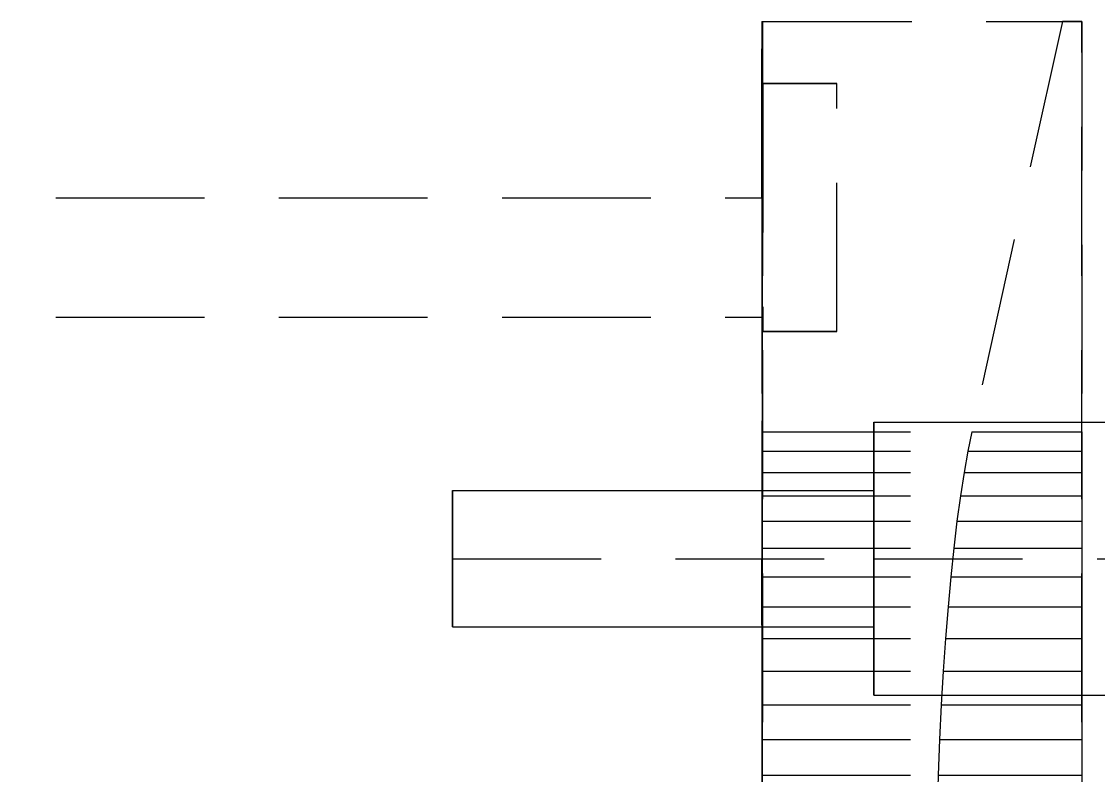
# Model space of a CAD drawing. Header units: millimetres. Extents: x 5 to 430, y 5 to 292.
# Drawn here: x 126.6 to 143.98, y 229.75 to 241.91 of the extents above; entities that cross this region are included whole.
import ezdxf

# ---------------------------------------------------------------- set-up
doc = ezdxf.new("R2010")
doc.units = ezdxf.units.MM
doc.linetypes.add('HIDDEN', pattern=[3.6, 2.4, -1.2])
doc.layers.add('HIDDEN', color=8, linetype='HIDDEN')
doc.layers.add('VISIBLE', color=7, linetype='CONTINUOUS')

msp = doc.modelspace()

# ---------------------------------------------------------------- linework, layer by layer
at = {"layer": 'HIDDEN'}
for p, q in [((138.546583, 241.906177), (138.546583, 235.291773)), ((138.546583, 241.906177), (138.566583, 241.906177)), ((138.546583, 239.065177), (138.546583, 241.906177)), ((138.566583, 241.906177), (143.397867, 241.906177)), ((138.566583, 241.906177), (143.710583, 241.906177)), ((138.566583, 205.406177), (138.566583, 241.906177)), ((138.566583, 240.906177), (138.566583, 241.906177)), ((143.397867, 241.906177), (141.937134, 235.291773)), ((143.710583, 241.906177), (143.397867, 241.906177)), ((143.397867, 241.906177), (143.710583, 241.906177)), ((143.710583, 241.906177), (143.710583, 235.291773)), ((143.710583, 205.406177), (143.710583, 241.906177)), ((138.566583, 240.906177), (138.566583, 236.906177)), ((139.756583, 240.906177), (138.566583, 240.906177)), ((138.566583, 240.906177), (139.756583, 240.906177)), ((139.756583, 236.906177), (139.756583, 240.906177)), ((139.756583, 236.906177), (139.756583, 240.906177)), ((109.156583, 239.065177), (138.546583, 239.065177)), ((109.156583, 239.065177), (138.546583, 239.065177)), ((138.546583, 239.065177), (138.556583, 239.065177)), ((138.546583, 239.065177), (138.546583, 228.336721)), ((138.546583, 239.065177), (138.546583, 228.336721)), ((138.546583, 239.065177), (138.546583, 228.336721)), ((138.546583, 239.065177), (138.546583, 228.336721)), ((138.546583, 239.065177), (138.546583, 228.336721)), ((138.546583, 239.065177), (138.546583, 228.336721)), ((138.546583, 239.065177), (138.546583, 228.336721)), ((138.546583, 239.065177), (138.546583, 228.336721)), ((138.556583, 215.421177), (138.556583, 239.065177)), ((138.556583, 237.138177), (138.556583, 239.065177)), ((109.156583, 237.138177), (138.556583, 237.138177)), ((138.556583, 217.348177), (138.556583, 237.138177)), ((138.566583, 205.406177), (138.566583, 236.906177)), ((139.756583, 236.906177), (138.566583, 236.906177)), ((138.566583, 236.906177), (139.756583, 236.906177)), ((138.546583, 235.291773), (141.937134, 235.291773)), ((138.546583, 235.291773), (138.546583, 234.978391)), ((140.356583, 235.443177), (140.356583, 233.243177)), ((141.937134, 235.291773), (141.872893, 234.978391)), ((141.937134, 235.291773), (143.710583, 235.291773)), ((143.710583, 235.291773), (143.710583, 234.978391)), ((138.546583, 234.978391), (138.546583, 234.632285)), ((138.546583, 234.978391), (141.872893, 234.978391)), ((141.872893, 234.978391), (141.811335, 234.632285)), ((141.872893, 234.978391), (143.710583, 234.978391)), ((143.710583, 234.978391), (143.710583, 234.632285)), ((138.546583, 234.632285), (138.546583, 234.25492)), ((138.546583, 234.632285), (141.811335, 234.632285)), ((141.811335, 234.632285), (141.752722, 234.25492)), ((141.811335, 234.632285), (143.710583, 234.632285)), ((143.710583, 234.632285), (143.710583, 234.25492)), ((133.556583, 234.343177), (133.556583, 233.243177)), ((133.556583, 234.343177), (133.556583, 233.243177)), ((133.556583, 234.343177), (133.556583, 233.243177)), ((133.556583, 234.343177), (133.556583, 233.243177)), ((133.556583, 234.343177), (133.556583, 233.243177)), ((133.556583, 234.343177), (133.556583, 233.243177)), ((133.556583, 234.343177), (133.556583, 233.243177)), ((133.556583, 234.343177), (133.556583, 233.243177)), ((133.556583, 234.343177), (133.556583, 233.243177)), ((133.556583, 234.343177), (133.556583, 233.243177)), ((133.556583, 234.343177), (133.556583, 233.243177)), ((133.556583, 234.343177), (133.556583, 233.243177)), ((133.556583, 234.343177), (133.556583, 233.243177)), ((133.556583, 234.343177), (133.556583, 233.243177)), ((133.556583, 234.343177), (133.556583, 233.243177)), ((133.556583, 234.343177), (133.556583, 233.243177)), ((133.556583, 234.343177), (133.556583, 233.243177)), ((133.556583, 234.343177), (133.556583, 233.243177)), ((133.556583, 234.343177), (133.556583, 233.243177)), ((133.556583, 234.343177), (133.556583, 233.243177)), ((133.556583, 234.343177), (133.556583, 233.243177)), ((133.556583, 234.343177), (133.556583, 233.243177)), ((133.556583, 234.343177), (133.556583, 233.243177)), ((133.556583, 234.343177), (133.556583, 233.243177)), ((133.556583, 234.343177), (133.556583, 233.243177)), ((133.556583, 234.343177), (133.556583, 233.243177)), ((133.556583, 234.343177), (133.556583, 233.243177)), ((133.556583, 234.343177), (133.556583, 233.243177)), ((133.556583, 234.343177), (133.556583, 233.243177)), ((133.556583, 234.343177), (133.556583, 233.243177)), ((133.556583, 234.343177), (133.556583, 233.243177)), ((133.556583, 234.343177), (133.556583, 233.243177)), ((133.556583, 234.343177), (133.556583, 233.243177)), ((133.556583, 234.343177), (133.556583, 233.243177)), ((133.556583, 234.343177), (133.556583, 233.243177)), ((133.556583, 234.343177), (133.556583, 233.243177)), ((133.556583, 234.343177), (133.556583, 233.243177)), ((133.556583, 234.343177), (133.556583, 233.243177)), ((133.556583, 234.343177), (133.556583, 233.243177)), ((133.556583, 234.343177), (133.556583, 233.243177)), ((133.556583, 234.343177), (133.556583, 233.243177)), ((133.556583, 234.343177), (133.556583, 233.243177)), ((133.556583, 234.343177), (133.556583, 233.243177)), ((133.556583, 234.343177), (133.556583, 233.243177)), ((133.556583, 234.343177), (133.556583, 233.243177)), ((133.556583, 234.343177), (133.556583, 233.243177)), ((133.556583, 234.343177), (133.556583, 233.243177)), ((133.556583, 234.343177), (133.556583, 233.243177)), ((138.546583, 234.25492), (138.546583, 233.847892)), ((138.546583, 234.25492), (141.752722, 234.25492)), ((140.356583, 232.143177), (140.356583, 234.343177)), ((140.356583, 234.343177), (140.356583, 233.243177)), ((140.356583, 232.143177), (140.356583, 234.343177)), ((140.356583, 234.343177), (140.356583, 233.243177)), ((140.356583, 232.143177), (140.356583, 234.343177)), ((140.356583, 234.343177), (140.356583, 233.243177)), ((140.356583, 232.143177), (140.356583, 234.343177)), ((140.356583, 234.343177), (140.356583, 233.243177)), ((140.356583, 232.143177), (140.356583, 234.343177)), ((140.356583, 234.343177), (140.356583, 233.243177)), ((140.356583, 232.143177), (140.356583, 234.343177)), ((140.356583, 234.343177), (140.356583, 233.243177)), ((140.356583, 232.143177), (140.356583, 234.343177)), ((140.356583, 234.343177), (140.356583, 233.243177)), ((140.356583, 232.143177), (140.356583, 234.343177)), ((140.356583, 234.343177), (140.356583, 233.243177)), ((140.356583, 232.143177), (140.356583, 234.343177)), ((140.356583, 234.343177), (140.356583, 233.243177)), ((140.356583, 232.143177), (140.356583, 234.343177)), ((140.356583, 234.343177), (140.356583, 233.243177)), ((140.356583, 232.143177), (140.356583, 234.343177)), ((140.356583, 234.343177), (140.356583, 233.243177)), ((140.356583, 232.143177), (140.356583, 234.343177)), ((140.356583, 234.343177), (140.356583, 233.243177)), ((140.356583, 232.143177), (140.356583, 234.343177)), ((140.356583, 234.343177), (140.356583, 233.243177)), ((140.356583, 232.143177), (140.356583, 234.343177)), ((140.356583, 234.343177), (140.356583, 233.243177)), ((140.356583, 232.143177), (140.356583, 234.343177)), ((140.356583, 234.343177), (140.356583, 233.243177)), ((140.356583, 232.143177), (140.356583, 234.343177)), ((140.356583, 234.343177), (140.356583, 233.243177)), ((140.356583, 232.143177), (140.356583, 234.343177)), ((140.356583, 234.343177), (140.356583, 233.243177)), ((140.356583, 232.143177), (140.356583, 234.343177)), ((140.356583, 234.343177), (140.356583, 233.243177)), ((140.356583, 232.143177), (140.356583, 234.343177)), ((140.356583, 234.343177), (140.356583, 233.243177)), ((140.356583, 232.143177), (140.356583, 234.343177)), ((140.356583, 234.343177), (140.356583, 233.243177)), ((140.356583, 232.143177), (140.356583, 234.343177)), ((140.356583, 234.343177), (140.356583, 233.243177)), ((140.356583, 232.143177), (140.356583, 234.343177)), ((140.356583, 234.343177), (140.356583, 233.243177)), ((140.356583, 232.143177), (140.356583, 234.343177)), ((140.356583, 234.343177), (140.356583, 233.243177)), ((140.356583, 232.143177), (140.356583, 234.343177)), ((140.356583, 234.343177), (140.356583, 233.243177)), ((140.356583, 232.143177), (140.356583, 234.343177)), ((140.356583, 234.343177), (140.356583, 233.243177)), ((140.356583, 232.143177), (140.356583, 234.343177)), ((140.356583, 234.343177), (140.356583, 233.243177)), ((140.356583, 232.143177), (140.356583, 234.343177)), ((140.356583, 234.343177), (140.356583, 233.243177)), ((140.356583, 232.143177), (140.356583, 234.343177)), ((140.356583, 234.343177), (140.356583, 233.243177)), ((140.356583, 232.143177), (140.356583, 234.343177)), ((140.356583, 234.343177), (140.356583, 233.243177)), ((140.356583, 232.143177), (140.356583, 234.343177)), ((140.356583, 234.343177), (140.356583, 233.243177)), ((140.356583, 232.143177), (140.356583, 234.343177)), ((140.356583, 234.343177), (140.356583, 233.243177)), ((140.356583, 232.143177), (140.356583, 234.343177)), ((140.356583, 234.343177), (140.356583, 233.243177)), ((140.356583, 232.143177), (140.356583, 234.343177)), ((140.356583, 234.343177), (140.356583, 233.243177)), ((140.356583, 232.143177), (140.356583, 234.343177)), ((140.356583, 234.343177), (140.356583, 233.243177)), ((140.356583, 232.143177), (140.356583, 234.343177)), ((140.356583, 234.343177), (140.356583, 233.243177)), ((140.356583, 232.143177), (140.356583, 234.343177)), ((140.356583, 234.343177), (140.356583, 233.243177)), ((140.356583, 232.143177), (140.356583, 234.343177)), ((140.356583, 234.343177), (140.356583, 233.243177)), ((140.356583, 232.143177), (140.356583, 234.343177)), ((140.356583, 234.343177), (140.356583, 233.243177)), ((140.356583, 232.143177), (140.356583, 234.343177)), ((140.356583, 234.343177), (140.356583, 233.243177)), ((140.356583, 232.143177), (140.356583, 234.343177)), ((140.356583, 234.343177), (140.356583, 233.243177)), ((140.356583, 232.143177), (140.356583, 234.343177)), ((140.356583, 234.343177), (140.356583, 233.243177)), ((140.356583, 232.143177), (140.356583, 234.343177)), ((140.356583, 234.343177), (140.356583, 233.243177)), ((140.356583, 232.143177), (140.356583, 234.343177)), ((140.356583, 234.343177), (140.356583, 233.243177)), ((140.356583, 232.143177), (140.356583, 234.343177)), ((140.356583, 234.343177), (140.356583, 233.243177)), ((140.356583, 232.143177), (140.356583, 234.343177)), ((140.356583, 234.343177), (140.356583, 233.243177)), ((140.356583, 232.143177), (140.356583, 234.343177)), ((140.356583, 234.343177), (140.356583, 233.243177)), ((140.356583, 232.143177), (140.356583, 234.343177)), ((140.356583, 234.343177), (140.356583, 233.243177)), ((140.356583, 232.143177), (140.356583, 234.343177)), ((140.356583, 234.343177), (140.356583, 233.243177)), ((141.752722, 234.25492), (141.697302, 233.847892)), ((141.752722, 234.25492), (143.710583, 234.25492)), ((143.710583, 234.25492), (143.710583, 233.847892)), ((138.546583, 233.847892), (138.546583, 233.412922)), ((138.546583, 233.847892), (141.697302, 233.847892)), ((141.697302, 233.847892), (141.645309, 233.412922)), ((141.697302, 233.847892), (143.710583, 233.847892)), ((143.710583, 233.847892), (143.710583, 233.412922)), ((138.546583, 233.412922), (138.546583, 232.951852)), ((138.546583, 233.412922), (141.645309, 233.412922)), ((141.645309, 233.412922), (141.596962, 232.951852)), ((141.645309, 233.412922), (143.710583, 233.412922)), ((143.710583, 233.412922), (143.710583, 232.951852)), ((133.556583, 233.243177), (133.556583, 232.143177)), ((133.556583, 233.243177), (140.356583, 233.243177)), ((133.556583, 233.243177), (133.556583, 232.143177)), ((133.556583, 233.243177), (140.356583, 233.243177)), ((133.556583, 233.243177), (133.556583, 232.143177)), ((133.556583, 233.243177), (140.356583, 233.243177)), ((133.556583, 233.243177), (133.556583, 232.143177)), ((133.556583, 233.243177), (140.356583, 233.243177)), ((133.556583, 233.243177), (133.556583, 232.143177)), ((133.556583, 233.243177), (140.356583, 233.243177)), ((133.556583, 233.243177), (133.556583, 232.143177)), ((133.556583, 233.243177), (140.356583, 233.243177)), ((133.556583, 233.243177), (133.556583, 232.143177)), ((133.556583, 233.243177), (140.356583, 233.243177)), ((133.556583, 233.243177), (133.556583, 232.143177)), ((133.556583, 233.243177), (140.356583, 233.243177)), ((133.556583, 233.243177), (133.556583, 232.143177)), ((133.556583, 233.243177), (140.356583, 233.243177)), ((133.556583, 233.243177), (133.556583, 232.143177)), ((133.556583, 233.243177), (140.356583, 233.243177)), ((133.556583, 233.243177), (133.556583, 232.143177)), ((133.556583, 233.243177), (140.356583, 233.243177)), ((133.556583, 233.243177), (133.556583, 232.143177)), ((133.556583, 233.243177), (140.356583, 233.243177)), ((133.556583, 233.243177), (133.556583, 232.143177)), ((133.556583, 233.243177), (140.356583, 233.243177)), ((133.556583, 233.243177), (133.556583, 232.143177)), ((133.556583, 233.243177), (140.356583, 233.243177)), ((133.556583, 233.243177), (133.556583, 232.143177)), ((133.556583, 233.243177), (140.356583, 233.243177)), ((133.556583, 233.243177), (133.556583, 232.143177)), ((133.556583, 233.243177), (140.356583, 233.243177)), ((133.556583, 233.243177), (133.556583, 232.143177)), ((133.556583, 233.243177), (140.356583, 233.243177)), ((133.556583, 233.243177), (133.556583, 232.143177)), ((133.556583, 233.243177), (140.356583, 233.243177)), ((133.556583, 233.243177), (133.556583, 232.143177)), ((133.556583, 233.243177), (140.356583, 233.243177)), ((133.556583, 233.243177), (133.556583, 232.143177)), ((133.556583, 233.243177), (140.356583, 233.243177)), ((133.556583, 233.243177), (133.556583, 232.143177)), ((133.556583, 233.243177), (140.356583, 233.243177)), ((133.556583, 233.243177), (133.556583, 232.143177)), ((133.556583, 233.243177), (140.356583, 233.243177)), ((133.556583, 233.243177), (133.556583, 232.143177)), ((133.556583, 233.243177), (140.356583, 233.243177)), ((133.556583, 233.243177), (133.556583, 232.143177)), ((133.556583, 233.243177), (140.356583, 233.243177)), ((133.556583, 233.243177), (133.556583, 232.143177)), ((133.556583, 233.243177), (140.356583, 233.243177)), ((133.556583, 233.243177), (133.556583, 232.143177)), ((133.556583, 233.243177), (140.356583, 233.243177)), ((133.556583, 233.243177), (133.556583, 232.143177)), ((133.556583, 233.243177), (140.356583, 233.243177)), ((133.556583, 233.243177), (133.556583, 232.143177)), ((133.556583, 233.243177), (140.356583, 233.243177)), ((133.556583, 233.243177), (133.556583, 232.143177)), ((133.556583, 233.243177), (140.356583, 233.243177)), ((133.556583, 233.243177), (133.556583, 232.143177)), ((133.556583, 233.243177), (140.356583, 233.243177)), ((133.556583, 233.243177), (133.556583, 232.143177)), ((133.556583, 233.243177), (140.356583, 233.243177)), ((133.556583, 233.243177), (133.556583, 232.143177)), ((133.556583, 233.243177), (140.356583, 233.243177)), ((133.556583, 233.243177), (133.556583, 232.143177)), ((133.556583, 233.243177), (140.356583, 233.243177)), ((133.556583, 233.243177), (133.556583, 232.143177)), ((133.556583, 233.243177), (140.356583, 233.243177)), ((133.556583, 233.243177), (133.556583, 232.143177)), ((133.556583, 233.243177), (140.356583, 233.243177)), ((133.556583, 233.243177), (133.556583, 232.143177)), ((133.556583, 233.243177), (140.356583, 233.243177)), ((133.556583, 233.243177), (133.556583, 232.143177)), ((133.556583, 233.243177), (140.356583, 233.243177)), ((133.556583, 233.243177), (133.556583, 232.143177)), ((133.556583, 233.243177), (140.356583, 233.243177)), ((133.556583, 233.243177), (133.556583, 232.143177)), ((133.556583, 233.243177), (140.356583, 233.243177)), ((133.556583, 233.243177), (133.556583, 232.143177)), ((133.556583, 233.243177), (140.356583, 233.243177)), ((133.556583, 233.243177), (133.556583, 232.143177)), ((133.556583, 233.243177), (140.356583, 233.243177)), ((133.556583, 233.243177), (133.556583, 232.143177)), ((133.556583, 233.243177), (140.356583, 233.243177)), ((133.556583, 233.243177), (133.556583, 232.143177)), ((133.556583, 233.243177), (140.356583, 233.243177)), ((133.556583, 233.243177), (133.556583, 232.143177)), ((133.556583, 233.243177), (140.356583, 233.243177)), ((133.556583, 233.243177), (133.556583, 232.143177)), ((133.556583, 233.243177), (140.356583, 233.243177)), ((133.556583, 233.243177), (133.556583, 232.143177)), ((133.556583, 233.243177), (140.356583, 233.243177)), ((133.556583, 233.243177), (133.556583, 232.143177)), ((133.556583, 233.243177), (140.356583, 233.243177)), ((133.556583, 233.243177), (133.556583, 232.143177)), ((133.556583, 233.243177), (140.356583, 233.243177)), ((138.546583, 233.243177), (138.546583, 232.170756)), ((138.546583, 232.170756), (138.546583, 233.243177)), ((138.546583, 233.243177), (138.546583, 232.170756)), ((138.546583, 232.170756), (138.546583, 233.243177)), ((138.546583, 233.243177), (138.546583, 232.170756)), ((138.546583, 232.170756), (138.546583, 233.243177)), ((138.546583, 233.243177), (138.546583, 232.170756)), ((138.546583, 232.170756), (138.546583, 233.243177)), ((138.546583, 233.243177), (138.546583, 232.170756)), ((138.546583, 232.170756), (138.546583, 233.243177)), ((138.546583, 233.243177), (138.546583, 232.170756)), ((138.546583, 232.170756), (138.546583, 233.243177)), ((138.546583, 233.243177), (138.546583, 232.170756)), ((138.546583, 232.170756), (138.546583, 233.243177)), ((138.546583, 233.243177), (138.546583, 232.170756)), ((138.546583, 232.170756), (138.546583, 233.243177)), ((138.546583, 233.243177), (138.546583, 232.170756)), ((138.546583, 232.170756), (138.546583, 233.243177)), ((138.546583, 233.243177), (138.546583, 232.170756)), ((138.546583, 232.170756), (138.546583, 233.243177)), ((138.546583, 233.243177), (138.546583, 232.170756)), ((138.546583, 232.170756), (138.546583, 233.243177)), ((138.546583, 233.243177), (138.546583, 232.170756)), ((138.546583, 232.170756), (138.546583, 233.243177)), ((138.546583, 233.243177), (138.546583, 232.170756)), ((138.546583, 232.170756), (138.546583, 233.243177)), ((138.546583, 233.243177), (138.546583, 232.170756)), ((138.546583, 232.170756), (138.546583, 233.243177)), ((138.546583, 233.243177), (138.546583, 232.170756)), ((138.546583, 232.170756), (138.546583, 233.243177)), ((138.546583, 233.243177), (138.546583, 232.170756)), ((138.546583, 232.170756), (138.546583, 233.243177)), ((138.546583, 233.243177), (138.546583, 232.170756)), ((138.546583, 232.170756), (138.546583, 233.243177)), ((138.546583, 233.243177), (138.546583, 232.170756)), ((138.546583, 232.170756), (138.546583, 233.243177)), ((138.546583, 233.243177), (138.546583, 232.170756)), ((138.546583, 232.170756), (138.546583, 233.243177)), ((138.546583, 233.243177), (138.546583, 232.170756)), ((138.546583, 232.170756), (138.546583, 233.243177)), ((138.546583, 233.243177), (138.546583, 232.170756)), ((138.546583, 232.170756), (138.546583, 233.243177)), ((138.546583, 233.243177), (138.546583, 232.170756)), ((138.546583, 232.170756), (138.546583, 233.243177)), ((138.546583, 233.243177), (138.546583, 232.170756)), ((138.546583, 232.170756), (138.546583, 233.243177)), ((138.546583, 233.243177), (138.546583, 232.170756)), ((138.546583, 232.170756), (138.546583, 233.243177)), ((138.546583, 233.243177), (138.546583, 232.170756)), ((138.546583, 232.170756), (138.546583, 233.243177)), ((138.546583, 233.243177), (138.546583, 232.170756)), ((138.546583, 232.170756), (138.546583, 233.243177)), ((138.546583, 233.243177), (138.546583, 232.170756)), ((138.546583, 232.170756), (138.546583, 233.243177)), ((138.546583, 233.243177), (138.546583, 232.170756)), ((138.546583, 232.170756), (138.546583, 233.243177)), ((138.546583, 233.243177), (138.546583, 232.170756)), ((138.546583, 232.170756), (138.546583, 233.243177)), ((138.546583, 233.243177), (138.546583, 232.170756)), ((138.546583, 232.170756), (138.546583, 233.243177)), ((138.546583, 233.243177), (138.546583, 232.170756)), ((138.546583, 232.170756), (138.546583, 233.243177)), ((138.546583, 233.243177), (138.546583, 232.170756)), ((138.546583, 232.170756), (138.546583, 233.243177)), ((138.546583, 233.243177), (138.546583, 232.170756)), ((138.546583, 232.170756), (138.546583, 233.243177)), ((138.546583, 233.243177), (138.546583, 232.170756)), ((138.546583, 232.170756), (138.546583, 233.243177)), ((138.546583, 233.243177), (138.546583, 232.170756)), ((138.546583, 232.170756), (138.546583, 233.243177)), ((138.546583, 233.243177), (138.546583, 232.170756)), ((138.546583, 232.170756), (138.546583, 233.243177)), ((138.546583, 233.243177), (138.546583, 232.170756)), ((138.546583, 232.170756), (138.546583, 233.243177)), ((138.546583, 233.243177), (138.546583, 232.170756)), ((138.546583, 232.170756), (138.546583, 233.243177)), ((138.546583, 233.243177), (138.546583, 232.170756)), ((138.546583, 232.170756), (138.546583, 233.243177)), ((138.546583, 233.243177), (138.546583, 232.170756)), ((138.546583, 232.170756), (138.546583, 233.243177)), ((138.546583, 233.243177), (138.546583, 232.170756)), ((138.546583, 232.170756), (138.546583, 233.243177)), ((138.546583, 233.243177), (138.546583, 232.170756)), ((138.546583, 232.170756), (138.546583, 233.243177)), ((138.546583, 233.243177), (138.546583, 232.170756)), ((138.546583, 232.170756), (138.546583, 233.243177)), ((138.546583, 233.243177), (138.546583, 232.170756)), ((138.546583, 232.170756), (138.546583, 233.243177)), ((138.546583, 233.243177), (138.546583, 232.170756)), ((138.546583, 232.170756), (138.546583, 233.243177)), ((138.546583, 233.243177), (138.546583, 232.170756)), ((138.546583, 232.170756), (138.546583, 233.243177)), ((138.546583, 233.243177), (138.546583, 232.170756)), ((138.546583, 232.170756), (138.546583, 233.243177)), ((138.546583, 233.243177), (138.546583, 232.170756)), ((138.546583, 232.170756), (138.546583, 233.243177)), ((140.356583, 233.243177), (140.356583, 231.043177)), ((140.356583, 233.243177), (140.356583, 232.143177)), ((140.356583, 233.243177), (140.356583, 232.143177)), ((140.356583, 233.243177), (140.356583, 232.143177)), ((140.356583, 233.243177), (140.356583, 232.143177)), ((140.356583, 233.243177), (140.356583, 232.143177)), ((140.356583, 233.243177), (140.356583, 232.143177)), ((140.356583, 233.243177), (140.356583, 232.143177)), ((140.356583, 233.243177), (140.356583, 232.143177)), ((140.356583, 233.243177), (140.356583, 232.143177)), ((140.356583, 233.243177), (140.356583, 232.143177)), ((140.356583, 233.243177), (140.356583, 232.143177)), ((140.356583, 233.243177), (140.356583, 232.143177)), ((140.356583, 233.243177), (140.356583, 232.143177)), ((140.356583, 233.243177), (140.356583, 232.143177)), ((140.356583, 233.243177), (140.356583, 232.143177)), ((140.356583, 233.243177), (140.356583, 232.143177)), ((140.356583, 233.243177), (140.356583, 232.143177)), ((140.356583, 233.243177), (140.356583, 232.143177)), ((140.356583, 233.243177), (140.356583, 232.143177)), ((140.356583, 233.243177), (140.356583, 232.143177)), ((140.356583, 233.243177), (140.356583, 232.143177)), ((140.356583, 233.243177), (140.356583, 232.143177)), ((140.356583, 233.243177), (140.356583, 232.143177)), ((140.356583, 233.243177), (140.356583, 232.143177)), ((140.356583, 233.243177), (140.356583, 232.143177)), ((140.356583, 233.243177), (140.356583, 232.143177)), ((140.356583, 233.243177), (140.356583, 232.143177)), ((140.356583, 233.243177), (140.356583, 232.143177)), ((140.356583, 233.243177), (140.356583, 232.143177)), ((140.356583, 233.243177), (140.356583, 232.143177)), ((140.356583, 233.243177), (140.356583, 232.143177)), ((140.356583, 233.243177), (140.356583, 232.143177)), ((140.356583, 233.243177), (140.356583, 232.143177)), ((140.356583, 233.243177), (140.356583, 232.143177)), ((140.356583, 233.243177), (140.356583, 232.143177)), ((140.356583, 233.243177), (140.356583, 232.143177)), ((140.356583, 233.243177), (140.356583, 232.143177)), ((140.356583, 233.243177), (140.356583, 232.143177)), ((140.356583, 233.243177), (140.356583, 232.143177)), ((140.356583, 233.243177), (140.356583, 232.143177)), ((140.356583, 233.243177), (140.356583, 232.143177)), ((140.356583, 233.243177), (140.356583, 232.143177)), ((140.356583, 233.243177), (140.356583, 232.143177)), ((140.356583, 233.243177), (140.356583, 232.143177)), ((140.356583, 233.243177), (140.356583, 232.143177)), ((140.356583, 233.243177), (140.356583, 232.143177)), ((140.356583, 233.243177), (140.356583, 232.143177)), ((140.356583, 233.243177), (140.356583, 232.143177)), ((140.356583, 233.243177), (150.356583, 233.243177)), ((138.546583, 232.951852), (138.546583, 232.466631)), ((138.546583, 232.951852), (141.596962, 232.951852)), ((141.596962, 232.951852), (141.552468, 232.466631)), ((141.596962, 232.951852), (143.710583, 232.951852)), ((143.710583, 232.951852), (143.710583, 232.466631)), ((138.546583, 232.466631), (138.546583, 231.959312)), ((138.546583, 232.466631), (141.552468, 232.466631)), ((141.552468, 232.466631), (141.512012, 231.959312)), ((141.552468, 232.466631), (143.710583, 232.466631)), ((143.710583, 232.466631), (143.710583, 231.959312)), ((138.546583, 231.959312), (138.546583, 231.432042)), ((138.546583, 231.959312), (141.512012, 231.959312)), ((141.512012, 231.959312), (141.475768, 231.432042)), ((141.512012, 231.959312), (143.710583, 231.959312)), ((143.710583, 231.959312), (143.710583, 231.432042)), ((138.546583, 231.432042), (138.546583, 230.887051)), ((138.546583, 231.432042), (141.475768, 231.432042)), ((141.475768, 231.432042), (141.443888, 230.887051)), ((141.475768, 231.432042), (143.710583, 231.432042)), ((143.710583, 231.432042), (143.710583, 230.887051)), ((138.546583, 230.887051), (138.546583, 230.326645)), ((138.546583, 230.887051), (141.443888, 230.887051)), ((141.443888, 230.887051), (141.416507, 230.326645)), ((141.443888, 230.887051), (143.710583, 230.887051)), ((143.710583, 230.887051), (143.710583, 230.326645)), ((138.546583, 230.326645), (138.546583, 229.753194)), ((138.546583, 230.326645), (141.416507, 230.326645)), ((141.416507, 230.326645), (141.393741, 229.753194)), ((141.416507, 230.326645), (143.710583, 230.326645)), ((143.710583, 230.326645), (143.710583, 229.753194)), ((138.546583, 229.753194), (138.546583, 229.169124)), ((138.546583, 229.753194), (141.393741, 229.753194)), ((141.393741, 229.753194), (141.375686, 229.169124)), ((141.393741, 229.753194), (143.710583, 229.753194)), ((143.710583, 229.753194), (143.710583, 229.169124))]:
    msp.add_line(p, q, dxfattribs=at)
at = {"layer": 'VISIBLE'}
for p, q in [((140.356583, 231.043177), (140.356583, 235.443177)), ((140.356583, 235.443177), (150.356583, 235.443177)), ((133.556583, 232.143177), (133.556583, 234.343177)), ((133.556583, 232.143177), (133.556583, 234.343177)), ((133.556583, 232.143177), (133.556583, 234.343177)), ((133.556583, 232.143177), (133.556583, 234.343177)), ((133.556583, 232.143177), (133.556583, 234.343177)), ((133.556583, 232.143177), (133.556583, 234.343177)), ((133.556583, 232.143177), (133.556583, 234.343177)), ((133.556583, 232.143177), (133.556583, 234.343177)), ((133.556583, 232.143177), (133.556583, 234.343177)), ((133.556583, 232.143177), (133.556583, 234.343177)), ((133.556583, 232.143177), (133.556583, 234.343177)), ((133.556583, 232.143177), (133.556583, 234.343177)), ((133.556583, 232.143177), (133.556583, 234.343177)), ((133.556583, 232.143177), (133.556583, 234.343177)), ((133.556583, 232.143177), (133.556583, 234.343177)), ((133.556583, 232.143177), (133.556583, 234.343177)), ((133.556583, 232.143177), (133.556583, 234.343177)), ((133.556583, 232.143177), (133.556583, 234.343177)), ((133.556583, 232.143177), (133.556583, 234.343177)), ((133.556583, 232.143177), (133.556583, 234.343177)), ((133.556583, 232.143177), (133.556583, 234.343177)), ((133.556583, 232.143177), (133.556583, 234.343177)), ((133.556583, 232.143177), (133.556583, 234.343177)), ((133.556583, 232.143177), (133.556583, 234.343177)), ((133.556583, 232.143177), (133.556583, 234.343177)), ((133.556583, 232.143177), (133.556583, 234.343177)), ((133.556583, 232.143177), (133.556583, 234.343177)), ((133.556583, 232.143177), (133.556583, 234.343177)), ((133.556583, 232.143177), (133.556583, 234.343177)), ((133.556583, 232.143177), (133.556583, 234.343177)), ((133.556583, 232.143177), (133.556583, 234.343177)), ((133.556583, 232.143177), (133.556583, 234.343177)), ((133.556583, 232.143177), (133.556583, 234.343177)), ((133.556583, 232.143177), (133.556583, 234.343177)), ((133.556583, 232.143177), (133.556583, 234.343177)), ((133.556583, 232.143177), (133.556583, 234.343177)), ((133.556583, 232.143177), (133.556583, 234.343177)), ((133.556583, 232.143177), (133.556583, 234.343177)), ((133.556583, 232.143177), (133.556583, 234.343177)), ((133.556583, 232.143177), (133.556583, 234.343177)), ((133.556583, 232.143177), (133.556583, 234.343177)), ((133.556583, 232.143177), (133.556583, 234.343177)), ((133.556583, 232.143177), (133.556583, 234.343177)), ((133.556583, 232.143177), (133.556583, 234.343177)), ((133.556583, 232.143177), (133.556583, 234.343177)), ((133.556583, 232.143177), (133.556583, 234.343177)), ((133.556583, 232.143177), (133.556583, 234.343177)), ((133.556583, 232.143177), (133.556583, 234.343177)), ((133.556583, 234.343177), (140.356583, 234.343177)), ((133.556583, 234.343177), (140.356583, 234.343177)), ((133.556583, 234.343177), (140.356583, 234.343177)), ((133.556583, 234.343177), (140.356583, 234.343177)), ((133.556583, 234.343177), (140.356583, 234.343177)), ((133.556583, 234.343177), (140.356583, 234.343177)), ((133.556583, 234.343177), (140.356583, 234.343177)), ((133.556583, 234.343177), (140.356583, 234.343177)), ((133.556583, 234.343177), (140.356583, 234.343177)), ((133.556583, 234.343177), (140.356583, 234.343177)), ((133.556583, 234.343177), (140.356583, 234.343177)), ((133.556583, 234.343177), (140.356583, 234.343177)), ((133.556583, 234.343177), (140.356583, 234.343177)), ((133.556583, 234.343177), (140.356583, 234.343177)), ((133.556583, 234.343177), (140.356583, 234.343177)), ((133.556583, 234.343177), (140.356583, 234.343177)), ((133.556583, 234.343177), (140.356583, 234.343177)), ((133.556583, 234.343177), (140.356583, 234.343177)), ((133.556583, 234.343177), (140.356583, 234.343177)), ((133.556583, 234.343177), (140.356583, 234.343177)), ((133.556583, 234.343177), (140.356583, 234.343177)), ((133.556583, 234.343177), (140.356583, 234.343177)), ((133.556583, 234.343177), (140.356583, 234.343177)), ((133.556583, 234.343177), (140.356583, 234.343177)), ((133.556583, 234.343177), (140.356583, 234.343177)), ((133.556583, 234.343177), (140.356583, 234.343177)), ((133.556583, 234.343177), (140.356583, 234.343177)), ((133.556583, 234.343177), (140.356583, 234.343177)), ((133.556583, 234.343177), (140.356583, 234.343177)), ((133.556583, 234.343177), (140.356583, 234.343177)), ((133.556583, 234.343177), (140.356583, 234.343177)), ((133.556583, 234.343177), (140.356583, 234.343177)), ((133.556583, 234.343177), (140.356583, 234.343177)), ((133.556583, 234.343177), (140.356583, 234.343177)), ((133.556583, 234.343177), (140.356583, 234.343177)), ((133.556583, 234.343177), (140.356583, 234.343177)), ((133.556583, 234.343177), (140.356583, 234.343177)), ((133.556583, 234.343177), (140.356583, 234.343177)), ((133.556583, 234.343177), (140.356583, 234.343177)), ((133.556583, 234.343177), (140.356583, 234.343177)), ((133.556583, 234.343177), (140.356583, 234.343177)), ((133.556583, 234.343177), (140.356583, 234.343177)), ((133.556583, 234.343177), (140.356583, 234.343177)), ((133.556583, 234.343177), (140.356583, 234.343177)), ((133.556583, 234.343177), (140.356583, 234.343177)), ((133.556583, 234.343177), (140.356583, 234.343177)), ((133.556583, 234.343177), (140.356583, 234.343177)), ((133.556583, 234.343177), (140.356583, 234.343177)), ((133.556583, 232.143177), (140.356583, 232.143177)), ((133.556583, 232.143177), (140.356583, 232.143177)), ((133.556583, 232.143177), (140.356583, 232.143177)), ((133.556583, 232.143177), (140.356583, 232.143177)), ((133.556583, 232.143177), (140.356583, 232.143177)), ((133.556583, 232.143177), (140.356583, 232.143177)), ((133.556583, 232.143177), (140.356583, 232.143177)), ((133.556583, 232.143177), (140.356583, 232.143177)), ((133.556583, 232.143177), (140.356583, 232.143177)), ((133.556583, 232.143177), (140.356583, 232.143177)), ((133.556583, 232.143177), (140.356583, 232.143177)), ((133.556583, 232.143177), (140.356583, 232.143177)), ((133.556583, 232.143177), (140.356583, 232.143177)), ((133.556583, 232.143177), (140.356583, 232.143177)), ((133.556583, 232.143177), (140.356583, 232.143177)), ((133.556583, 232.143177), (140.356583, 232.143177)), ((133.556583, 232.143177), (140.356583, 232.143177)), ((133.556583, 232.143177), (140.356583, 232.143177)), ((133.556583, 232.143177), (140.356583, 232.143177)), ((133.556583, 232.143177), (140.356583, 232.143177)), ((133.556583, 232.143177), (140.356583, 232.143177)), ((133.556583, 232.143177), (140.356583, 232.143177)), ((133.556583, 232.143177), (140.356583, 232.143177)), ((133.556583, 232.143177), (140.356583, 232.143177)), ((133.556583, 232.143177), (140.356583, 232.143177)), ((133.556583, 232.143177), (140.356583, 232.143177)), ((133.556583, 232.143177), (140.356583, 232.143177)), ((133.556583, 232.143177), (140.356583, 232.143177)), ((133.556583, 232.143177), (140.356583, 232.143177)), ((133.556583, 232.143177), (140.356583, 232.143177)), ((133.556583, 232.143177), (140.356583, 232.143177)), ((133.556583, 232.143177), (140.356583, 232.143177)), ((133.556583, 232.143177), (140.356583, 232.143177)), ((133.556583, 232.143177), (140.356583, 232.143177)), ((133.556583, 232.143177), (140.356583, 232.143177)), ((133.556583, 232.143177), (140.356583, 232.143177)), ((133.556583, 232.143177), (140.356583, 232.143177)), ((133.556583, 232.143177), (140.356583, 232.143177)), ((133.556583, 232.143177), (140.356583, 232.143177)), ((133.556583, 232.143177), (140.356583, 232.143177)), ((133.556583, 232.143177), (140.356583, 232.143177)), ((133.556583, 232.143177), (140.356583, 232.143177)), ((133.556583, 232.143177), (140.356583, 232.143177)), ((133.556583, 232.143177), (140.356583, 232.143177)), ((133.556583, 232.143177), (140.356583, 232.143177)), ((133.556583, 232.143177), (140.356583, 232.143177)), ((133.556583, 232.143177), (140.356583, 232.143177)), ((133.556583, 232.143177), (140.356583, 232.143177)), ((140.356583, 231.043177), (150.356583, 231.043177))]:
    msp.add_line(p, q, dxfattribs=at)

doc.saveas('drawing.dxf')
